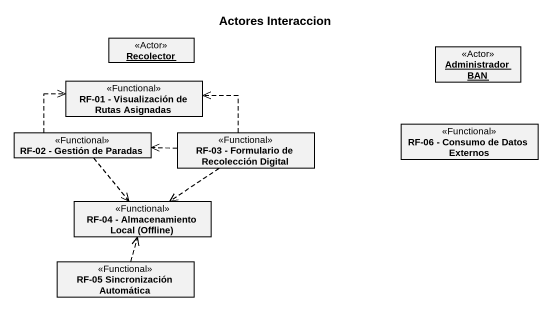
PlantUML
@startuml
title Actores Interaccion
hide circle
hide empty members
object Recolector <<Actor>>
object "Administrador BAN" as Administrador_BAN <<Actor>>
class "RF-01 - Visualización de Rutas Asignadas" as RF_01_Visualización_de <<Functional>>
class "RF-02 - Gestión de Paradas" as RF_02_Gestión_de_Paradas <<Functional>>
class "RF-03 - Formulario de Recolección Digital" as RF_03_Formulario_de <<Functional>>
class "RF-06 - Consumo de Datos Externos" as RF_06_Consumo_de_Datos <<Functional>>
class "RF-04 - Almacenamiento Local (Offline)" as RF_04_Almacenamiento_Local <<Functional>>
class "RF-05 Sincronización Automática" as RF_05_Sincronización <<Functional>>
RF_02_Gestión_de_Paradas .up.> RF_01_Visualización_de
RF_02_Gestión_de_Paradas ..> RF_04_Almacenamiento_Local
RF_03_Formulario_de .left.> RF_01_Visualización_de
RF_03_Formulario_de .left.> RF_02_Gestión_de_Paradas
RF_03_Formulario_de ..> RF_04_Almacenamiento_Local
RF_05_Sincronización .up.> RF_04_Almacenamiento_Local
@enduml
